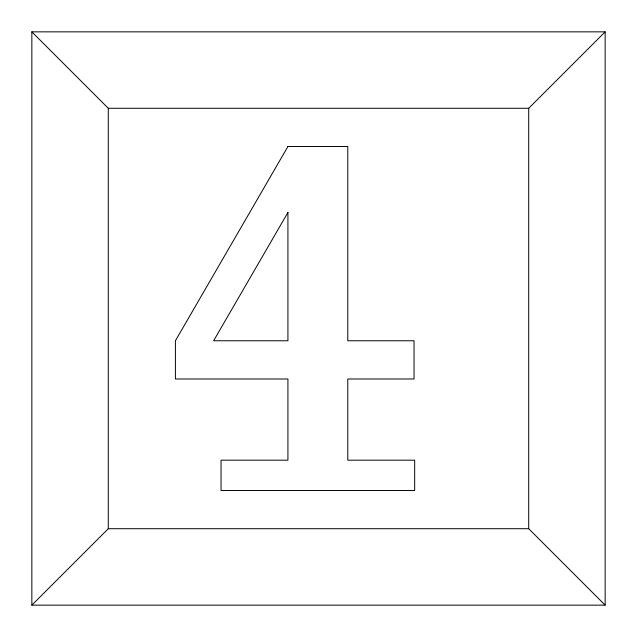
<?xml version="1.0" encoding="UTF-8"?>
<svg xmlns="http://www.w3.org/2000/svg" width="637" height="637" viewBox="0 0 637 637"><rect width="100%" height="100%" fill="white"/><g stroke="black" fill="none" stroke-linecap="round" stroke-linejoin="round"><path stroke-width="0.96" d="M31.85 605.15L108.29 528.71L528.71 528.71L605.15 605.15L31.85 605.15L31.85 31.85L605.15 31.85L605.15 605.15M31.85 31.85L108.29 108.29L528.71 108.29L605.15 31.85M528.71 108.29L528.71 528.71M108.29 108.29L108.29 528.71M287.924 146.51L175.406 340.771L175.406 378.991L287.924 378.991L287.924 460.177L221.039 460.177L221.039 490.49L414.671 490.49L414.671 460.177L347.786 460.177L347.786 378.991L414.05 378.991L414.05 340.771L347.786 340.771L347.786 146.51L287.924 146.51M287.924 212.495L213.626 340.771L287.924 340.771L287.924 212.495"/></g></svg>
